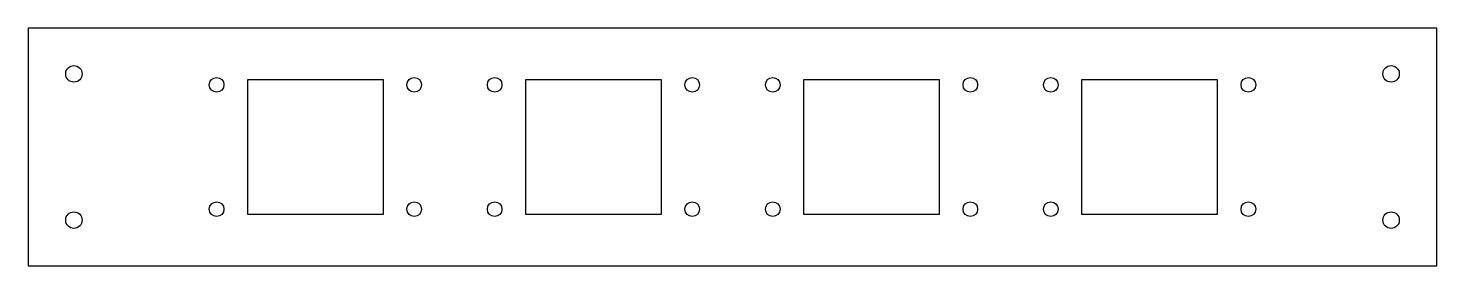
# Model space of a CAD drawing. Header units: millimetres. Extents: x 0 to 385, y 0 to 65.
import ezdxf

# ---------------------------------------------------------------- set-up
doc = ezdxf.new("R2010")
doc.units = ezdxf.units.MM

msp = doc.modelspace()

# ---------------------------------------------------------------- linework, layer by layer
for points in [[(0, 65), (0, 0), (385, 0), (385, 65)], [(97, 51), (97, 14), (60, 14), (60, 51)], [(173, 51), (173, 14), (136, 14), (136, 51)], [(249, 14), (212, 14), (212, 51), (249, 51)], [(325, 14), (288, 14), (288, 51), (325, 51)]]:
    msp.add_lwpolyline(points, close=True)
for centre, radius in [((12.5, 52.5), 2.25), ((372.5, 52.5), 2.25), ((51.5, 49.5), 2), ((105.5, 49.5), 2), ((127.5, 49.5), 2), ((181.5, 49.5), 2), ((203.5, 49.5), 2), ((257.5, 49.5), 2), ((279.5, 49.5), 2), ((333.5, 49.5), 2), ((51.5, 15.5), 2), ((105.5, 15.5), 2), ((127.5, 15.5), 2), ((181.5, 15.5), 2), ((203.5, 15.5), 2), ((257.5, 15.5), 2), ((279.5, 15.5), 2), ((333.5, 15.5), 2), ((12.5, 12.5), 2.25), ((372.5, 12.5), 2.25)]:
    msp.add_circle(centre, radius)

doc.saveas('drawing.dxf')
